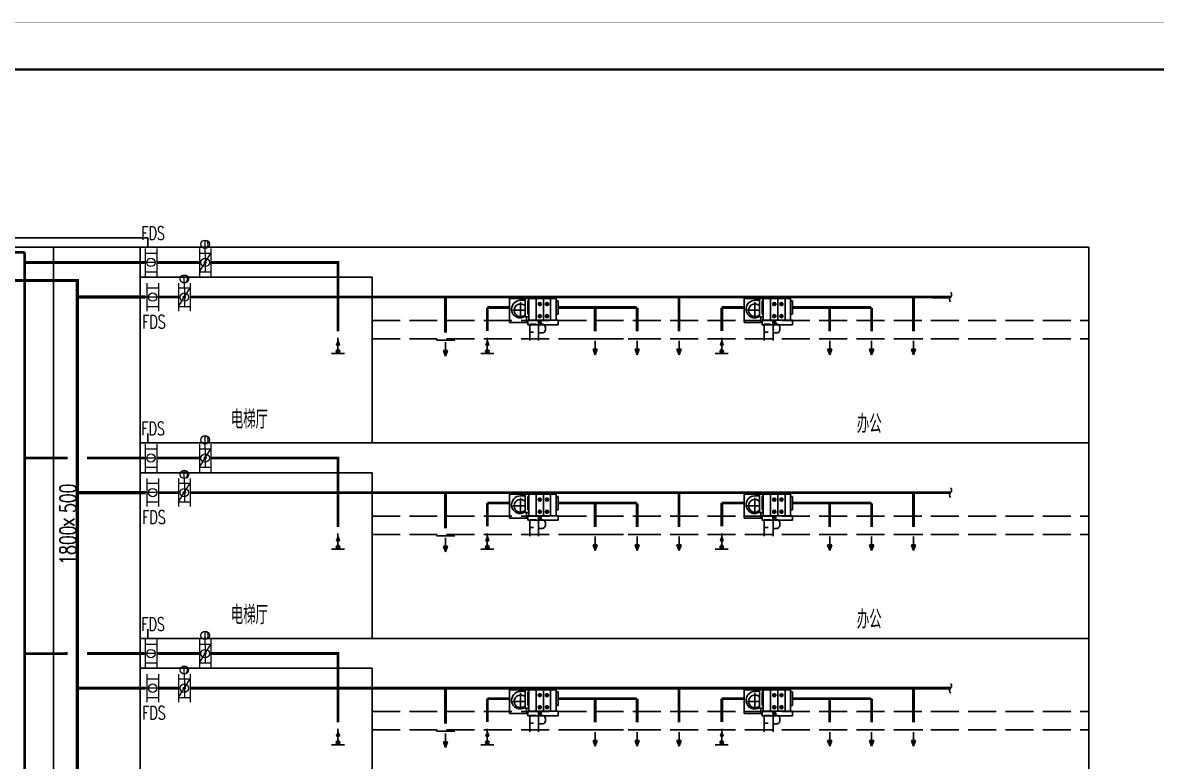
# Model space of a CAD drawing. Extents: x -778003 to -147913, y -2164908 to -814216.
# Drawn here: x -468111 to -443770, y -1126117 to -1110252 of the extents above; entities that cross this region are included whole.
import ezdxf

# ---------------------------------------------------------------- set-up
doc = ezdxf.new("R2010")
doc.units = 0
doc.header["$LTSCALE"] = 1000
doc.header["$MEASUREMENT"] = 0
doc.linetypes.add('虚线B', pattern=[0.8, 0.6, -0.2])
doc.layers.get('0').update_dxf_attribs({"linetype": 'CONTINUOUS'})
for name, color, linetype in [('AC-DIM', 3, 'CONTINUOUS'), ('ACS_COM', 7, 'CONTINUOUS'), ('ACS_风机标注', 2, 'CONTINUOUS'), ('DUCT-排风标注', 3, 'CONTINUOUS'), ('EQUIP', 2, 'CONTINUOUS')]:
    doc.layers.add(name, color=color, linetype=linetype)
doc.layers.add('ACS_FG_FL', color=7, linetype='CONTINUOUS', lineweight=15)
doc.layers.add('ACS_FG_FM', color=7, linetype='CONTINUOUS', lineweight=15)
doc.styles.add('JD', font='ROMANS2.shx', dxfattribs={"width": 0.7, "bigfont": 'HZDF2.shx'})

# ---------------------------------------------------------------- blocks, each defined once
blk = doc.blocks.new('A1')
for points, const_width in [([(-584266, -1025182), (-500166, -1025182), (-500166, -965782), (-584266, -965782)], 5), ([(-507666, -966782), (-581766, -966782), (-581766, -1024182), (-507666, -1024182)], 50)]:
    blk.add_lwpolyline(points, close=True, dxfattribs=dict(const_width=const_width))

msp = doc.modelspace()

# ---------------------------------------------------------------- linework, layer by layer
for p, q in [((-467448.6, -1157376.2), (-467448.6, -1115075.7)), ((-465590.9, -1157376.2), (-465590.9, -1115075.7))]:
    msp.add_line(p, q)
at = {"linetype": 'Continuous'}
for p, q in [((-458831.1, -1117070.1), (-459223.9, -1117070.1)), ((-459031.9, -1117116), (-459031.9, -1117416.1)), ((-455617.1, -1117041.8), (-456009.8, -1117041.8)), ((-455772.9, -1117267.6), (-455863, -1117267.6)), ((-455817.9, -1117387.7), (-455863, -1117267.6)), ((-455817.9, -1117087.6), (-455817.9, -1117387.7)), ((-455817.9, -1117387.7), (-455772.9, -1117267.6)), ((-455817.9, -1117387.7), (-455772.9, -1117267.6)), ((-454717.1, -1117041.8), (-455109.8, -1117041.8)), ((-454917.9, -1117387.7), (-454963, -1117267.6)), ((-454872.9, -1117267.6), (-454963, -1117267.6)), ((-454917.9, -1117087.6), (-454917.9, -1117387.7)), ((-454917.9, -1117387.7), (-454872.9, -1117267.6)), ((-454917.9, -1117387.7), (-454872.9, -1117267.6)), ((-453817.1, -1117041.8), (-454209.8, -1117041.8)), ((-454017.9, -1117387.7), (-454063, -1117267.6)), ((-453972.9, -1117267.6), (-454063, -1117267.6)), ((-454017.9, -1117087.6), (-454017.9, -1117387.7)), ((-454017.9, -1117387.7), (-453972.9, -1117267.6)), ((-454017.9, -1117387.7), (-453972.9, -1117267.6)), ((-450582.6, -1117041.8), (-450975.3, -1117041.8)), ((-450738.4, -1117267.6), (-450828.5, -1117267.6)), ((-450783.4, -1117387.7), (-450828.5, -1117267.6)), ((-450783.4, -1117087.6), (-450783.4, -1117387.7)), ((-450783.4, -1117387.7), (-450738.4, -1117267.6)), ((-450783.4, -1117387.7), (-450738.4, -1117267.6)), ((-449682.6, -1117041.8), (-450075.3, -1117041.8)), ((-449883.4, -1117387.7), (-449928.5, -1117267.6)), ((-449838.4, -1117267.6), (-449928.5, -1117267.6)), ((-449883.4, -1117087.6), (-449883.4, -1117387.7)), ((-449883.4, -1117387.7), (-449838.4, -1117267.6)), ((-449883.4, -1117387.7), (-449838.4, -1117267.6)), ((-448782.6, -1117041.8), (-449175.3, -1117041.8)), ((-448983.4, -1117387.7), (-449028.5, -1117267.6)), ((-448938.4, -1117267.6), (-449028.5, -1117267.6)), ((-448983.4, -1117087.6), (-448983.4, -1117387.7)), ((-448983.4, -1117387.7), (-448938.4, -1117267.6)), ((-448983.4, -1117387.7), (-448938.4, -1117267.6)), ((-458986.9, -1117296), (-459077, -1117296)), ((-459031.9, -1117416.1), (-459077, -1117296)), ((-459031.9, -1117416.1), (-458986.9, -1117296)), ((-459031.9, -1117416.1), (-458986.9, -1117296)), ((-458831.1, -1121270.1), (-459223.9, -1121270.1)), ((-459031.9, -1121316), (-459031.9, -1121616.1)), ((-455617.1, -1121241.8), (-456009.8, -1121241.8)), ((-455817.9, -1121287.6), (-455817.9, -1121587.7)), ((-454717.1, -1121241.8), (-455109.8, -1121241.8)), ((-454917.9, -1121287.6), (-454917.9, -1121587.7)), ((-453817.1, -1121241.8), (-454209.8, -1121241.8)), ((-454017.9, -1121287.6), (-454017.9, -1121587.7)), ((-450582.6, -1121241.8), (-450975.3, -1121241.8)), ((-450783.4, -1121287.6), (-450783.4, -1121587.7)), ((-449682.6, -1121241.8), (-450075.3, -1121241.8)), ((-449883.4, -1121287.6), (-449883.4, -1121587.7)), ((-448782.6, -1121241.8), (-449175.3, -1121241.8)), ((-448983.4, -1121287.6), (-448983.4, -1121587.7)), ((-458986.9, -1121496), (-459077, -1121496)), ((-459031.9, -1121616.1), (-459077, -1121496)), ((-459031.9, -1121616.1), (-458986.9, -1121496)), ((-459031.9, -1121616.1), (-458986.9, -1121496)), ((-455772.9, -1121467.6), (-455863, -1121467.6)), ((-455817.9, -1121587.7), (-455863, -1121467.6)), ((-455817.9, -1121587.7), (-455772.9, -1121467.6)), ((-455817.9, -1121587.7), (-455772.9, -1121467.6)), ((-454917.9, -1121587.7), (-454963, -1121467.6)), ((-454872.9, -1121467.6), (-454963, -1121467.6)), ((-454917.9, -1121587.7), (-454872.9, -1121467.6)), ((-454917.9, -1121587.7), (-454872.9, -1121467.6)), ((-454017.9, -1121587.7), (-454063, -1121467.6)), ((-453972.9, -1121467.6), (-454063, -1121467.6)), ((-454017.9, -1121587.7), (-453972.9, -1121467.6)), ((-454017.9, -1121587.7), (-453972.9, -1121467.6)), ((-450738.4, -1121467.6), (-450828.5, -1121467.6)), ((-450783.4, -1121587.7), (-450828.5, -1121467.6)), ((-450783.4, -1121587.7), (-450738.4, -1121467.6)), ((-450783.4, -1121587.7), (-450738.4, -1121467.6)), ((-449883.4, -1121587.7), (-449928.5, -1121467.6)), ((-449838.4, -1121467.6), (-449928.5, -1121467.6)), ((-449883.4, -1121587.7), (-449838.4, -1121467.6)), ((-449883.4, -1121587.7), (-449838.4, -1121467.6)), ((-448983.4, -1121587.7), (-449028.5, -1121467.6)), ((-448938.4, -1121467.6), (-449028.5, -1121467.6)), ((-448983.4, -1121587.7), (-448938.4, -1121467.6)), ((-448983.4, -1121587.7), (-448938.4, -1121467.6)), ((-458831.1, -1125470.2), (-459223.9, -1125470.2)), ((-459031.9, -1125516), (-459031.9, -1125816.1)), ((-455617.1, -1125441.8), (-456009.8, -1125441.8)), ((-455817.9, -1125487.6), (-455817.9, -1125787.7)), ((-454717.1, -1125441.8), (-455109.8, -1125441.8)), ((-454917.9, -1125487.6), (-454917.9, -1125787.7)), ((-453817.1, -1125441.8), (-454209.8, -1125441.8)), ((-454017.9, -1125487.6), (-454017.9, -1125787.7)), ((-450582.6, -1125441.8), (-450975.3, -1125441.8)), ((-450783.4, -1125487.6), (-450783.4, -1125787.7)), ((-449682.6, -1125441.8), (-450075.3, -1125441.8)), ((-449883.4, -1125487.6), (-449883.4, -1125787.7)), ((-448782.6, -1125441.8), (-449175.3, -1125441.8)), ((-448983.4, -1125487.6), (-448983.4, -1125787.7)), ((-458986.9, -1125696.1), (-459077, -1125696.1)), ((-459031.9, -1125816.1), (-459077, -1125696.1)), ((-459031.9, -1125816.1), (-458986.9, -1125696.1)), ((-459031.9, -1125816.1), (-458986.9, -1125696.1)), ((-455772.9, -1125667.7), (-455863, -1125667.7)), ((-455817.9, -1125787.7), (-455863, -1125667.7)), ((-455817.9, -1125787.7), (-455772.9, -1125667.7)), ((-455817.9, -1125787.7), (-455772.9, -1125667.7)), ((-454917.9, -1125787.7), (-454963, -1125667.7)), ((-454872.9, -1125667.7), (-454963, -1125667.7)), ((-454917.9, -1125787.7), (-454872.9, -1125667.7)), ((-454917.9, -1125787.7), (-454872.9, -1125667.7)), ((-454017.9, -1125787.7), (-454063, -1125667.7)), ((-453972.9, -1125667.7), (-454063, -1125667.7)), ((-454017.9, -1125787.7), (-453972.9, -1125667.7)), ((-454017.9, -1125787.7), (-453972.9, -1125667.7)), ((-450738.4, -1125667.7), (-450828.5, -1125667.7)), ((-450783.4, -1125787.7), (-450828.5, -1125667.7)), ((-450783.4, -1125787.7), (-450738.4, -1125667.7)), ((-450783.4, -1125787.7), (-450738.4, -1125667.7)), ((-449883.4, -1125787.7), (-449928.5, -1125667.7)), ((-449838.4, -1125667.7), (-449928.5, -1125667.7)), ((-449883.4, -1125787.7), (-449838.4, -1125667.7)), ((-449883.4, -1125787.7), (-449838.4, -1125667.7)), ((-448983.4, -1125787.7), (-449028.5, -1125667.7)), ((-448938.4, -1125667.7), (-449028.5, -1125667.7)), ((-448983.4, -1125787.7), (-448938.4, -1125667.7)), ((-448983.4, -1125787.7), (-448938.4, -1125667.7))]:
    msp.add_line(p, q, dxfattribs=at)
msp.add_lwpolyline([(-481625.2, -1111254.7), (-401025.2, -1111254.7), (-401025.2, -1168654.7), (-481625.2, -1168654.7)], close=True)
for points in [[(-455772.9, -1117267.6), (-455817.9, -1117387.7), (-455863, -1117267.6)], [(-454872.9, -1117267.6), (-454917.9, -1117387.7), (-454963, -1117267.6)], [(-453972.9, -1117267.6), (-454017.9, -1117387.7), (-454063, -1117267.6)], [(-450738.4, -1117267.6), (-450783.4, -1117387.7), (-450828.5, -1117267.6)], [(-449838.4, -1117267.6), (-449883.4, -1117387.7), (-449928.5, -1117267.6)], [(-448938.4, -1117267.6), (-448983.4, -1117387.7), (-449028.5, -1117267.6)], [(-458986.9, -1117296), (-459031.9, -1117416.1), (-459077, -1117296)], [(-458986.9, -1121496), (-459031.9, -1121616.1), (-459077, -1121496)], [(-455772.9, -1121467.6), (-455817.9, -1121587.7), (-455863, -1121467.6)], [(-454872.9, -1121467.6), (-454917.9, -1121587.7), (-454963, -1121467.6)], [(-453972.9, -1121467.6), (-454017.9, -1121587.7), (-454063, -1121467.6)], [(-450738.4, -1121467.6), (-450783.4, -1121587.7), (-450828.5, -1121467.6)], [(-449838.4, -1121467.6), (-449883.4, -1121587.7), (-449928.5, -1121467.6)], [(-448938.4, -1121467.6), (-448983.4, -1121587.7), (-449028.5, -1121467.6)], [(-458986.9, -1125696.1), (-459031.9, -1125816.1), (-459077, -1125696.1)], [(-455772.9, -1125667.7), (-455817.9, -1125787.7), (-455863, -1125667.7)], [(-454872.9, -1125667.7), (-454917.9, -1125787.7), (-454963, -1125667.7)], [(-453972.9, -1125667.7), (-454017.9, -1125787.7), (-454063, -1125667.7)], [(-450738.4, -1125667.7), (-450783.4, -1125787.7), (-450828.5, -1125667.7)], [(-449838.4, -1125667.7), (-449883.4, -1125787.7), (-449928.5, -1125667.7)], [(-448938.4, -1125667.7), (-448983.4, -1125787.7), (-449028.5, -1125667.7)]]:
    msp.add_solid(points, dxfattribs=at)
at = {"layer": 'AC-DIM'}
for p, q in [((-461341.2, -1117348.6), (-461341.2, -1117021.1)), ((-458134.7, -1117348.6), (-458134.7, -1117021.1)), ((-453101.5, -1117348.6), (-453101.5, -1117021)), ((-461339.9, -1117095.2), (-461371.5, -1117179.3)), ((-461339.9, -1117095.2), (-461371.5, -1117179.3)), ((-461371.5, -1117179.3), (-461308.4, -1117179.3)), ((-461339.9, -1117095.2), (-461308.4, -1117179.3)), ((-458133.5, -1117095.2), (-458165, -1117179.3)), ((-458133.5, -1117095.2), (-458165, -1117179.3)), ((-458165, -1117179.3), (-458102, -1117179.3)), ((-458133.5, -1117095.2), (-458102, -1117179.3)), ((-453099, -1117095.2), (-453130.5, -1117179.3)), ((-453099, -1117095.2), (-453130.5, -1117179.3)), ((-453130.5, -1117179.3), (-453067.5, -1117179.3)), ((-453099, -1117095.2), (-453067.5, -1117179.3)), ((-461478.7, -1117360), (-461203.7, -1117360)), ((-458272.2, -1117360), (-457997.3, -1117360)), ((-453238.9, -1117359.9), (-452964, -1117359.9)), ((-461339.9, -1121295.2), (-461371.5, -1121379.3)), ((-461339.9, -1121295.2), (-461371.5, -1121379.3)), ((-461371.5, -1121379.3), (-461308.4, -1121379.3)), ((-461341.2, -1121548.6), (-461341.2, -1121221.1)), ((-461339.9, -1121295.2), (-461308.4, -1121379.3)), ((-458133.5, -1121295.2), (-458165, -1121379.3)), ((-458133.5, -1121295.2), (-458165, -1121379.3)), ((-458165, -1121379.3), (-458102, -1121379.3)), ((-458134.7, -1121548.6), (-458134.7, -1121221.1)), ((-458133.5, -1121295.2), (-458102, -1121379.3)), ((-453099, -1121295.2), (-453130.5, -1121379.3)), ((-453099, -1121295.2), (-453130.5, -1121379.3)), ((-453130.5, -1121379.3), (-453067.5, -1121379.3)), ((-453101.5, -1121548.6), (-453101.5, -1121221)), ((-453099, -1121295.2), (-453067.5, -1121379.3)), ((-461478.7, -1121560), (-461203.7, -1121560)), ((-458272.2, -1121560), (-457997.3, -1121560)), ((-453238.9, -1121559.9), (-452964, -1121559.9)), ((-461339.9, -1125495.3), (-461371.5, -1125579.3)), ((-461339.9, -1125495.3), (-461371.5, -1125579.3)), ((-461341.2, -1125748.7), (-461341.2, -1125421.1)), ((-461339.9, -1125495.3), (-461308.4, -1125579.3)), ((-458133.5, -1125495.3), (-458165, -1125579.3)), ((-458133.5, -1125495.3), (-458165, -1125579.3)), ((-458134.7, -1125748.7), (-458134.7, -1125421.1)), ((-458133.5, -1125495.3), (-458102, -1125579.3)), ((-453099, -1125495.3), (-453130.5, -1125579.3)), ((-453099, -1125495.3), (-453130.5, -1125579.3)), ((-453101.5, -1125748.6), (-453101.5, -1125421.1)), ((-453099, -1125495.3), (-453067.5, -1125579.3)), ((-461478.7, -1125760), (-461203.7, -1125760)), ((-461371.5, -1125579.3), (-461308.4, -1125579.3)), ((-458272.2, -1125760), (-457997.3, -1125760)), ((-458165, -1125579.3), (-458102, -1125579.3)), ((-453238.9, -1125760), (-452964, -1125760)), ((-453130.5, -1125579.3), (-453067.5, -1125579.3))]:
    msp.add_line(p, q, dxfattribs=at)
for centre, start, end in [((-461340.9, -1117311.5), 88.0773, 271.9227), ((-461339.6, -1117311.5), 268.0773, 91.9227), ((-458134.4, -1117311.5), 88.0773, 271.9227), ((-458133.2, -1117311.5), 268.0773, 91.9227), ((-453099.9, -1117311.5), 88.0773, 271.9227), ((-453099.9, -1117311.5), 268.0773, 91.9227), ((-461340.9, -1121511.5), 88.0773, 271.9227), ((-461339.6, -1121511.5), 268.0773, 91.9227), ((-458134.4, -1121511.5), 88.0773, 271.9227), ((-458133.2, -1121511.5), 268.0773, 91.9227), ((-453099.9, -1121511.5), 88.0773, 271.9227), ((-453099.9, -1121511.5), 268.0773, 91.9227), ((-461340.9, -1125711.5), 88.0773, 271.9227), ((-461339.6, -1125711.6), 268.0773, 91.9227), ((-458134.4, -1125711.5), 88.0773, 271.9227), ((-458133.2, -1125711.6), 268.0773, 91.9227), ((-453099.9, -1125711.5), 88.0773, 271.9227), ((-453099.9, -1125711.5), 268.0773, 91.9227)]:
    msp.add_arc(centre, 37.1, start, end, dxfattribs=at)
for points in [[(-461371.5, -1117179.3), (-461339.9, -1117095.2), (-461308.4, -1117179.3)], [(-458165, -1117179.3), (-458133.5, -1117095.2), (-458102, -1117179.3)], [(-453130.5, -1117179.3), (-453099, -1117095.2), (-453067.5, -1117179.3)], [(-461371.5, -1121379.3), (-461339.9, -1121295.2), (-461308.4, -1121379.3)], [(-458165, -1121379.3), (-458133.5, -1121295.2), (-458102, -1121379.3)], [(-453130.5, -1121379.3), (-453099, -1121295.2), (-453067.5, -1121379.3)], [(-461371.5, -1125579.3), (-461339.9, -1125495.3), (-461308.4, -1125579.3)], [(-458165, -1125579.3), (-458133.5, -1125495.3), (-458102, -1125579.3)], [(-453130.5, -1125579.3), (-453099, -1125495.3), (-453067.5, -1125579.3)]]:
    msp.add_solid(points, dxfattribs=at)
at = {"layer": 'ACS_COM'}
for p, q in [((-468854.4, -1114875.7), (-465423.6, -1114875.7)), ((-468854.4, -1115075.7), (-465423.6, -1115075.7)), ((-465590.9, -1115075.7), (-445218.5, -1115075.7)), ((-465590.9, -1115075.7), (-445218.5, -1115075.7)), ((-465590.9, -1115075.8), (-445218.5, -1115075.8)), ((-465590.9, -1115075.8), (-445218.5, -1115075.8)), ((-465423.6, -1114875.7), (-465423.6, -1115075.7)), ((-445218.5, -1115075.7), (-445218.5, -1157376.2)), ((-460608.1, -1115717.3), (-465590.9, -1115717.3)), ((-460608.1, -1115717.3), (-460608.1, -1119275.8)), ((-457655.4, -1116691.8), (-457655.4, -1116179.3)), ((-457321.3, -1116179.3), (-457655.4, -1116179.3)), ((-457422.3, -1116254.1), (-457422.3, -1116592.3)), ((-457321.3, -1116179.3), (-456658.4, -1116179.3)), ((-457321.3, -1116179.3), (-457321.3, -1116572.8)), ((-457265, -1116226.3), (-457265, -1116514.3)), ((-457265, -1116226.3), (-457245.6, -1116226.3)), ((-457245.6, -1116179.3), (-457245.6, -1116641.1)), ((-457085.9, -1116641.1), (-457085.9, -1116179.3)), ((-456930.7, -1116641.1), (-456930.7, -1116179.3)), ((-456775.6, -1116641.1), (-456775.6, -1116179.3)), ((-456658.4, -1116179.3), (-456658.4, -1116641.1)), ((-456614.5, -1116226.3), (-456658.4, -1116226.3)), ((-456614.5, -1116226.3), (-456614.5, -1116514.3)), ((-452620.9, -1116691.8), (-452620.9, -1116179.3)), ((-452286.8, -1116179.3), (-452620.9, -1116179.3)), ((-452387.8, -1116254.1), (-452387.8, -1116592.3)), ((-452286.8, -1116179.3), (-451623.9, -1116179.3)), ((-452286.8, -1116179.3), (-452286.8, -1116572.8)), ((-452230.5, -1116226.3), (-452230.5, -1116514.3)), ((-452230.5, -1116226.3), (-452211, -1116226.3)), ((-452211, -1116179.3), (-452211, -1116641.1)), ((-452051.4, -1116641.1), (-452051.4, -1116179.3)), ((-451896.2, -1116641.1), (-451896.2, -1116179.3)), ((-451741.1, -1116641.1), (-451741.1, -1116179.3)), ((-451623.9, -1116179.3), (-451623.9, -1116641.1)), ((-451580, -1116226.3), (-451623.9, -1116226.3)), ((-451580, -1116226.3), (-451580, -1116514.3)), ((-457586.8, -1116429.4), (-457321.3, -1116429.4)), ((-457265, -1116514.3), (-457245.6, -1116514.3)), ((-456614.5, -1116514.3), (-456658.4, -1116514.3)), ((-452552.3, -1116429.4), (-452286.8, -1116429.4)), ((-452230.5, -1116514.3), (-452211, -1116514.3)), ((-451580, -1116514.3), (-451623.9, -1116514.3)), ((-457293, -1116691.8), (-457655.4, -1116691.8)), ((-457321.3, -1116572.8), (-457245.6, -1116572.8)), ((-457293, -1116572.8), (-457293, -1116691.8)), ((-457293, -1116691.8), (-457265, -1116691.8)), ((-456614.5, -1116641.1), (-457265, -1116641.1)), ((-457265, -1116641.1), (-457265, -1116738.5)), ((-457265, -1116738.5), (-456614.5, -1116738.5)), ((-456614.5, -1116641.1), (-456614.5, -1116738.5)), ((-452258.5, -1116691.8), (-452620.9, -1116691.8)), ((-452286.8, -1116572.8), (-452211, -1116572.8)), ((-452258.5, -1116572.8), (-452258.5, -1116691.8)), ((-452258.5, -1116691.8), (-452230.5, -1116691.8)), ((-451580, -1116641.1), (-452230.5, -1116641.1)), ((-452230.5, -1116641.1), (-452230.5, -1116738.5)), ((-452230.5, -1116738.5), (-451580, -1116738.5)), ((-451580, -1116641.1), (-451580, -1116738.5)), ((-465423.6, -1119075.7), (-465423.6, -1119275.7)), ((-465590.9, -1119275.8), (-445218.5, -1119275.8)), ((-460608.1, -1119917.3), (-465590.9, -1119917.3)), ((-460608.1, -1119917.3), (-460608.1, -1123475.8)), ((-457655.4, -1120891.8), (-457655.4, -1120379.3)), ((-457321.3, -1120379.3), (-457655.4, -1120379.3)), ((-457321.3, -1120379.3), (-456658.4, -1120379.3)), ((-457321.3, -1120379.3), (-457321.3, -1120772.8)), ((-457265, -1120426.3), (-457265, -1120714.3)), ((-457265, -1120426.3), (-457245.6, -1120426.3)), ((-457245.6, -1120379.3), (-457245.6, -1120841.1)), ((-457085.9, -1120841.1), (-457085.9, -1120379.3)), ((-456930.7, -1120841.1), (-456930.7, -1120379.3)), ((-456775.6, -1120841.1), (-456775.6, -1120379.3)), ((-456658.4, -1120379.3), (-456658.4, -1120841.1)), ((-456614.5, -1120426.3), (-456658.4, -1120426.3)), ((-456614.5, -1120426.3), (-456614.5, -1120714.3)), ((-452620.9, -1120891.8), (-452620.9, -1120379.3)), ((-452286.8, -1120379.3), (-452620.9, -1120379.3)), ((-452286.8, -1120379.3), (-451623.9, -1120379.3)), ((-452286.8, -1120379.3), (-452286.8, -1120772.8)), ((-452230.5, -1120426.3), (-452230.5, -1120714.3)), ((-452230.5, -1120426.3), (-452211, -1120426.3)), ((-452211, -1120379.3), (-452211, -1120841.1)), ((-452051.4, -1120841.1), (-452051.4, -1120379.3)), ((-451896.2, -1120841.1), (-451896.2, -1120379.3)), ((-451741.1, -1120841.1), (-451741.1, -1120379.3)), ((-451623.9, -1120379.3), (-451623.9, -1120841.1)), ((-451580, -1120426.3), (-451623.9, -1120426.3)), ((-451580, -1120426.3), (-451580, -1120714.3)), ((-457586.8, -1120629.4), (-457321.3, -1120629.4)), ((-457422.3, -1120454.1), (-457422.3, -1120792.3)), ((-452552.3, -1120629.4), (-452286.8, -1120629.4)), ((-452387.8, -1120454.1), (-452387.8, -1120792.3)), ((-457293, -1120891.8), (-457655.4, -1120891.8)), ((-457321.3, -1120772.8), (-457245.6, -1120772.8)), ((-457293, -1120772.8), (-457293, -1120891.8)), ((-457293, -1120891.8), (-457265, -1120891.8)), ((-457265, -1120714.3), (-457245.6, -1120714.3)), ((-456614.5, -1120841.1), (-457265, -1120841.1)), ((-457265, -1120841.1), (-457265, -1120938.5)), ((-456614.5, -1120714.3), (-456658.4, -1120714.3)), ((-456614.5, -1120841.1), (-456614.5, -1120938.5)), ((-452258.5, -1120891.8), (-452620.9, -1120891.8)), ((-452286.8, -1120772.8), (-452211, -1120772.8)), ((-452258.5, -1120772.8), (-452258.5, -1120891.8)), ((-452258.5, -1120891.8), (-452230.5, -1120891.8)), ((-452230.5, -1120714.3), (-452211, -1120714.3)), ((-451580, -1120841.1), (-452230.5, -1120841.1)), ((-452230.5, -1120841.1), (-452230.5, -1120938.5)), ((-451580, -1120714.3), (-451623.9, -1120714.3)), ((-451580, -1120841.1), (-451580, -1120938.5)), ((-457265, -1120938.5), (-456614.5, -1120938.5)), ((-452230.5, -1120938.5), (-451580, -1120938.5)), ((-465423.6, -1123275.8), (-465423.6, -1123475.8)), ((-465590.9, -1123475.8), (-445218.5, -1123475.8)), ((-460608.1, -1124117.3), (-465590.9, -1124117.3)), ((-460608.1, -1124117.3), (-460608.1, -1127675.8)), ((-457655.4, -1125091.8), (-457655.4, -1124579.3)), ((-457321.3, -1124579.3), (-457655.4, -1124579.3)), ((-457321.3, -1124579.3), (-456658.4, -1124579.3)), ((-457321.3, -1124579.3), (-457321.3, -1124972.9)), ((-457245.6, -1124579.3), (-457245.6, -1125041.1)), ((-457085.9, -1125041.1), (-457085.9, -1124579.3)), ((-456930.7, -1125041.1), (-456930.7, -1124579.3)), ((-456775.6, -1125041.1), (-456775.6, -1124579.3)), ((-456658.4, -1124579.3), (-456658.4, -1125041.1)), ((-452620.9, -1125091.8), (-452620.9, -1124579.3)), ((-452286.8, -1124579.3), (-452620.9, -1124579.3)), ((-452286.8, -1124579.3), (-451623.9, -1124579.3)), ((-452286.8, -1124579.3), (-452286.8, -1124972.9)), ((-452211, -1124579.3), (-452211, -1125041.1)), ((-452051.4, -1125041.1), (-452051.4, -1124579.3)), ((-451896.2, -1125041.1), (-451896.2, -1124579.3)), ((-451741.1, -1125041.1), (-451741.1, -1124579.3)), ((-451623.9, -1124579.3), (-451623.9, -1125041.1)), ((-457422.3, -1124654.2), (-457422.3, -1124992.4)), ((-457265, -1124626.3), (-457265, -1124914.3)), ((-457265, -1124626.3), (-457245.6, -1124626.3)), ((-456614.5, -1124626.3), (-456658.4, -1124626.3)), ((-456614.5, -1124626.3), (-456614.5, -1124914.3)), ((-452387.8, -1124654.2), (-452387.8, -1124992.4)), ((-452230.5, -1124626.3), (-452230.5, -1124914.3)), ((-452230.5, -1124626.3), (-452211, -1124626.3)), ((-451580, -1124626.3), (-451623.9, -1124626.3)), ((-451580, -1124626.3), (-451580, -1124914.3)), ((-457586.8, -1124829.4), (-457321.3, -1124829.4)), ((-457321.3, -1124972.9), (-457245.6, -1124972.9)), ((-457293, -1124972.9), (-457293, -1125091.8)), ((-457265, -1124914.3), (-457245.6, -1124914.3)), ((-456614.5, -1125041.1), (-457265, -1125041.1)), ((-457265, -1125041.1), (-457265, -1125138.5)), ((-456614.5, -1124914.3), (-456658.4, -1124914.3)), ((-456614.5, -1125041.1), (-456614.5, -1125138.5)), ((-452552.3, -1124829.4), (-452286.8, -1124829.4)), ((-452286.8, -1124972.9), (-452211, -1124972.9)), ((-452258.5, -1124972.9), (-452258.5, -1125091.8)), ((-452230.5, -1124914.3), (-452211, -1124914.3)), ((-451580, -1125041.1), (-452230.5, -1125041.1)), ((-452230.5, -1125041.1), (-452230.5, -1125138.5)), ((-451580, -1124914.3), (-451623.9, -1124914.3)), ((-451580, -1125041.1), (-451580, -1125138.5)), ((-457293, -1125091.8), (-457655.4, -1125091.8)), ((-457293, -1125091.8), (-457265, -1125091.8)), ((-457265, -1125138.5), (-456614.5, -1125138.5)), ((-452258.5, -1125091.8), (-452620.9, -1125091.8)), ((-452258.5, -1125091.8), (-452230.5, -1125091.8)), ((-452230.5, -1125138.5), (-451580, -1125138.5))]:
    msp.add_line(p, q, dxfattribs=at)
at = {"layer": 'ACS_COM', "color": 1}
for p, q in [((-457052.4, -1116295.8), (-456962.1, -1116295.8)), ((-457008.3, -1116337.7), (-457008.3, -1116253)), ((-456897.3, -1116295.8), (-456807, -1116295.8)), ((-456853.2, -1116337.7), (-456853.2, -1116253)), ((-452017.9, -1116295.8), (-451927.6, -1116295.8)), ((-451973.8, -1116337.7), (-451973.8, -1116253)), ((-451862.7, -1116295.8), (-451772.5, -1116295.8)), ((-451818.7, -1116337.7), (-451818.7, -1116253)), ((-457008.3, -1116597.5), (-457008.3, -1116512.8)), ((-456853.2, -1116597.5), (-456853.2, -1116512.8)), ((-451973.8, -1116597.5), (-451973.8, -1116512.8)), ((-451818.7, -1116597.5), (-451818.7, -1116512.8)), ((-457052.4, -1116555.6), (-456962.1, -1116555.6)), ((-457052.4, -1116689.9), (-456962.1, -1116689.9)), ((-457008.3, -1116731.7), (-457008.3, -1116647)), ((-456897.3, -1116555.6), (-456807, -1116555.6)), ((-452017.9, -1116555.6), (-451927.6, -1116555.6)), ((-452017.9, -1116689.9), (-451927.6, -1116689.9)), ((-451973.8, -1116731.7), (-451973.8, -1116647)), ((-451862.7, -1116555.6), (-451772.5, -1116555.6)), ((-457052.4, -1120495.8), (-456962.1, -1120495.8)), ((-457008.3, -1120537.7), (-457008.3, -1120453)), ((-456897.3, -1120495.8), (-456807, -1120495.8)), ((-456853.2, -1120537.7), (-456853.2, -1120453)), ((-452017.9, -1120495.8), (-451927.6, -1120495.8)), ((-451973.8, -1120537.7), (-451973.8, -1120453)), ((-451862.7, -1120495.8), (-451772.5, -1120495.8)), ((-451818.7, -1120537.7), (-451818.7, -1120453)), ((-457052.4, -1120755.6), (-456962.1, -1120755.6)), ((-457052.4, -1120889.9), (-456962.1, -1120889.9)), ((-457008.3, -1120797.5), (-457008.3, -1120712.8)), ((-457008.3, -1120931.7), (-457008.3, -1120847)), ((-456897.3, -1120755.6), (-456807, -1120755.6)), ((-456853.2, -1120797.5), (-456853.2, -1120712.8)), ((-452017.9, -1120755.6), (-451927.6, -1120755.6)), ((-452017.9, -1120889.9), (-451927.6, -1120889.9)), ((-451973.8, -1120797.5), (-451973.8, -1120712.8)), ((-451973.8, -1120931.7), (-451973.8, -1120847)), ((-451862.7, -1120755.6), (-451772.5, -1120755.6)), ((-451818.7, -1120797.5), (-451818.7, -1120712.8)), ((-457052.4, -1124695.9), (-456962.1, -1124695.9)), ((-457008.3, -1124737.7), (-457008.3, -1124653.1)), ((-456897.3, -1124695.9), (-456807, -1124695.9)), ((-456853.2, -1124737.7), (-456853.2, -1124653.1)), ((-452017.9, -1124695.9), (-451927.6, -1124695.9)), ((-451973.8, -1124737.7), (-451973.8, -1124653.1)), ((-451862.7, -1124695.9), (-451772.5, -1124695.9)), ((-451818.7, -1124737.7), (-451818.7, -1124653.1)), ((-457052.4, -1124955.7), (-456962.1, -1124955.7)), ((-457008.3, -1124997.5), (-457008.3, -1124912.9)), ((-457008.3, -1125131.8), (-457008.3, -1125047.1)), ((-456897.3, -1124955.7), (-456807, -1124955.7)), ((-456853.2, -1124997.5), (-456853.2, -1124912.9)), ((-452017.9, -1124955.7), (-451927.6, -1124955.7)), ((-451973.8, -1124997.5), (-451973.8, -1124912.9)), ((-451973.8, -1125131.8), (-451973.8, -1125047.1)), ((-451862.7, -1124955.7), (-451772.5, -1124955.7)), ((-451818.7, -1124997.5), (-451818.7, -1124912.9)), ((-457052.4, -1125089.9), (-456962.1, -1125089.9)), ((-452017.9, -1125089.9), (-451927.6, -1125089.9))]:
    msp.add_line(p, q, dxfattribs=at)
at = {"layer": 'ACS_COM', "linetype": '虚线B'}
for p, q in [((-460608.1, -1116649.3), (-445218.5, -1116649.3)), ((-460608.1, -1117043.4), (-445218.5, -1117043.4)), ((-460608.1, -1120849.4), (-445218.5, -1120849.4)), ((-460608.1, -1121243.5), (-445218.5, -1121243.5)), ((-460608.1, -1125049.5), (-445218.5, -1125049.5)), ((-460608.1, -1125443.5), (-445218.5, -1125443.5))]:
    msp.add_line(p, q, dxfattribs=at)
at = {"layer": 'ACS_COM', "color": 5, "const_width": 60}
for points in [[(-468067.8, -1115186.7), (-469048.1, -1115186.7)], [(-468067.8, -1115186.7), (-468067.8, -1115401.9)], [(-465483.3, -1115402), (-468067.8, -1115401.9), (-468067.8, -1153202.4), (-467144.3, -1153202.4)], [(-465233.3, -1115402), (-464317.7, -1115402)], [(-464067.7, -1115402), (-461339.9, -1115402), (-461339.9, -1116881.4)], [(-468067.8, -1119602), (-467144.3, -1119602)], [(-466732.3, -1119602), (-465483.3, -1119602)], [(-465233.3, -1119602), (-464317.7, -1119602)], [(-464067.7, -1119602), (-461339.9, -1119602), (-461339.9, -1121081.4)], [(-468067.8, -1123802.1), (-467144.3, -1123802)], [(-466732.3, -1123802), (-465483.3, -1123802)], [(-465233.3, -1123802), (-464317.7, -1123802)], [(-464067.7, -1123802), (-461339.9, -1123802), (-461339.9, -1125281.5)]]:
    msp.add_lwpolyline(points, dxfattribs=at)
at = {"layer": 'ACS_COM', "color": 2}
msp.add_lwpolyline([(-469048.1, -1115790.7, 69, 69, 0), (-466938.9, -1115790.7, 68.6, 68.6, 0), (-466938.8, -1153945.3, 68.6, 68.6, 0), (-465470.1, -1153945.3, 68.6, 68.6, 0)], format="xyseb", dxfattribs=at)
for points, const_width in [([(-466938.9, -1116144.9), (-465470.2, -1116144.9)], 68.6), ([(-465195.2, -1116144.9), (-464764.4, -1116144.9)], 60), ([(-464514.4, -1116144.9), (-448186.6, -1116146.3)], 60), ([(-459031.9, -1116145.1), (-459031.9, -1116909.8)], 60), ([(-454017.9, -1116145.4), (-454017.9, -1116881.4)], 60), ([(-448983.4, -1116145.7), (-448983.4, -1116881.4)], 60), ([(-458133.5, -1116370.3), (-457665.4, -1116370.3)], 60), ([(-458133.5, -1116370.3), (-458133.5, -1116871.4)], 60), ([(-456614.5, -1116370.3), (-454927.9, -1116370.3)], 60), ([(-455817.9, -1116380.3), (-455817.9, -1116881.4)], 60), ([(-454917.9, -1116380.3), (-454917.9, -1116881.4)], 60), ([(-453099, -1116370.3), (-452630.9, -1116370.3)], 60), ([(-453099, -1116370.3), (-453099, -1116871.4)], 60), ([(-451580, -1116370.3), (-449893.4, -1116370.3)], 60), ([(-450783.4, -1116380.3), (-450783.4, -1116881.4)], 60), ([(-449883.4, -1116380.3), (-449883.4, -1116881.4)], 60), ([(-466938.9, -1120344.9), (-465470.2, -1120344.9)], 68.6), ([(-465195.2, -1120344.9), (-464764.4, -1120344.9)], 60), ([(-464514.4, -1120344.9), (-448186.6, -1120346.3)], 60), ([(-459031.9, -1120345.1), (-459031.9, -1121109.8)], 60), ([(-454017.9, -1120345.4), (-454017.9, -1121081.4)], 60), ([(-448983.4, -1120345.7), (-448983.4, -1121081.4)], 60), ([(-458133.5, -1120570.3), (-457665.4, -1120570.3)], 60), ([(-458133.5, -1120570.3), (-458133.5, -1121071.4)], 60), ([(-456614.5, -1120570.3), (-454927.9, -1120570.3)], 60), ([(-455817.9, -1120580.3), (-455817.9, -1121081.4)], 60), ([(-454917.9, -1120580.3), (-454917.9, -1121081.4)], 60), ([(-453099, -1120570.3), (-452630.9, -1120570.3)], 60), ([(-453099, -1120570.3), (-453099, -1121071.4)], 60), ([(-451580, -1120570.3), (-449893.4, -1120570.3)], 60), ([(-450783.4, -1120580.3), (-450783.4, -1121081.4)], 60), ([(-449883.4, -1120580.3), (-449883.4, -1121081.4)], 60), ([(-466938.9, -1124544.9), (-465470.2, -1124545)], 68.6), ([(-465195.2, -1124545), (-464764.4, -1124545)], 60), ([(-464514.4, -1124545), (-448186.6, -1124546.3)], 60), ([(-459031.9, -1124545.1), (-459031.9, -1125309.9)], 60), ([(-454017.9, -1124545.4), (-454017.9, -1125281.5)], 60), ([(-448983.4, -1124545.7), (-448983.4, -1125281.5)], 60), ([(-458133.5, -1124770.3), (-457665.4, -1124770.3)], 60), ([(-458133.5, -1124770.3), (-458133.5, -1125271.5)], 60), ([(-456614.5, -1124770.3), (-454927.9, -1124770.3)], 60), ([(-455817.9, -1124780.3), (-455817.9, -1125281.5)], 60), ([(-454917.9, -1124780.3), (-454917.9, -1125281.5)], 60), ([(-453099, -1124770.3), (-452630.9, -1124770.3)], 60), ([(-453099, -1124770.3), (-453099, -1125271.5)], 60), ([(-451580, -1124770.3), (-449893.4, -1124770.3)], 60), ([(-450783.4, -1124780.3), (-450783.4, -1125281.5)], 60), ([(-449883.4, -1124780.3), (-449883.4, -1125281.5)], 60)]:
    msp.add_lwpolyline(points, dxfattribs=dict(at, const_width=const_width))
at = {"layer": 'ACS_COM'}
for points in [[(-457321.3, -1116557.2, -0.575851), (-457611.7, -1116429.4, -0.4414271), (-457422.3, -1116213.7, -0.0036915), (-457321.3, -1116212.5, -0.0036915)], [(-452286.8, -1116557.2, -0.575851), (-452577.2, -1116429.4, -0.4414271), (-452387.8, -1116213.7, -0.0036915), (-452286.8, -1116212.5, -0.0036915)], [(-457321.3, -1120757.2, -0.575851), (-457611.7, -1120629.4, -0.4414271), (-457422.3, -1120413.7, -0.0036915), (-457321.3, -1120412.5, -0.0036915)], [(-452286.8, -1120757.2, -0.575851), (-452577.2, -1120629.4, -0.4414271), (-452387.8, -1120413.7, -0.0036915), (-452286.8, -1120412.5, -0.0036915)], [(-457321.3, -1124957.3, -0.575851), (-457611.7, -1124829.4, -0.4414271), (-457422.3, -1124613.7, -0.0036915), (-457321.3, -1124612.5, -0.0036915)], [(-452286.8, -1124957.3, -0.575851), (-452577.2, -1124829.4, -0.4414271), (-452387.8, -1124613.7, -0.0036915), (-452286.8, -1124612.5, -0.0036915)]]:
    msp.add_lwpolyline(points, format="xyb", dxfattribs=at)
at = {"layer": 'ACS_COM', "color": 1}
for centre in [(-457008.3, -1116295.8), (-456853.2, -1116295.8), (-451973.8, -1116295.8), (-451818.7, -1116295.8), (-457008.3, -1116555.6), (-456853.2, -1116555.6), (-451973.8, -1116555.6), (-451818.7, -1116555.6), (-457008.3, -1116689.9), (-451973.8, -1116689.9), (-457008.3, -1120495.8), (-456853.2, -1120495.8), (-451973.8, -1120495.8), (-451818.7, -1120495.8), (-457008.3, -1120755.6), (-457008.3, -1120889.9), (-456853.2, -1120755.6), (-451973.8, -1120755.6), (-451973.8, -1120889.9), (-451818.7, -1120755.6), (-457008.3, -1124695.9), (-456853.2, -1124695.9), (-451973.8, -1124695.9), (-451818.7, -1124695.9), (-457008.3, -1124955.7), (-457008.3, -1125089.9), (-456853.2, -1124955.7), (-451973.8, -1124955.7), (-451973.8, -1125089.9), (-451818.7, -1124955.7)]:
    msp.add_circle(centre, 32.4, dxfattribs=at)
at = {"layer": 'ACS_COM'}
for centre in [(-457422.3, -1116429.4), (-452387.8, -1116429.4), (-457422.3, -1120629.4), (-452387.8, -1120629.4), (-457422.3, -1124829.4), (-452387.8, -1124829.4)]:
    msp.add_arc(centre, 136.5, 42.28046, 317.71954, dxfattribs=at)
at = {"layer": 'ACS_COM', "color": 2}
for centre in [(-455827.9, -1116380.3), (-454927.9, -1116380.3), (-454927.9, -1116380.3), (-454027.9, -1116380.3), (-454027.9, -1116380.3), (-450793.4, -1116380.3), (-449893.4, -1116380.3), (-449893.4, -1116380.3), (-448993.4, -1116380.3), (-448993.4, -1116380.3), (-455827.9, -1120580.3), (-454927.9, -1120580.3), (-454927.9, -1120580.3), (-454027.9, -1120580.3), (-454027.9, -1120580.3), (-450793.4, -1120580.3), (-449893.4, -1120580.3), (-449893.4, -1120580.3), (-448993.4, -1120580.3), (-448993.4, -1120580.3), (-455827.9, -1124780.3), (-454927.9, -1124780.3), (-454927.9, -1124780.3), (-454027.9, -1124780.3), (-454027.9, -1124780.3), (-450793.4, -1124780.3), (-449893.4, -1124780.3), (-449893.4, -1124780.3), (-448993.4, -1124780.3), (-448993.4, -1124780.3)]:
    msp.add_arc(centre, 10, 0, 90, dxfattribs=at)
at = {"layer": 'ACS_FG_FL'}
for p, q in [((-465483.3, -1115102), (-465483.3, -1115702)), ((-465483.3, -1115202), (-465233.3, -1115202)), ((-465233.3, -1115102), (-465233.3, -1115702)), ((-464317.7, -1115102), (-464317.7, -1115702)), ((-464317.7, -1115202), (-464067.7, -1115202)), ((-464067.7, -1115102), (-464067.7, -1115702)), ((-465483.3, -1115602), (-465233.3, -1115602)), ((-464317.7, -1115602), (-464067.7, -1115602)), ((-465445.2, -1115844.9), (-465445.2, -1116444.9)), ((-465445.2, -1115944.9), (-465195.2, -1115944.9)), ((-465195.2, -1115844.9), (-465195.2, -1116444.9)), ((-464764.4, -1115844.9), (-464764.4, -1116444.9)), ((-464764.4, -1115944.9), (-464514.4, -1115944.9)), ((-464514.4, -1115844.9), (-464514.4, -1116444.9)), ((-465445.2, -1116344.9), (-465195.2, -1116344.9)), ((-464764.4, -1116344.9), (-464514.4, -1116344.9)), ((-465483.3, -1119302), (-465483.3, -1119902)), ((-465483.3, -1119402), (-465233.3, -1119402)), ((-465233.3, -1119302), (-465233.3, -1119902)), ((-464317.7, -1119302), (-464317.7, -1119902)), ((-464317.7, -1119402), (-464067.7, -1119402)), ((-464067.7, -1119302), (-464067.7, -1119902)), ((-465483.3, -1119802), (-465233.3, -1119802)), ((-464317.7, -1119802), (-464067.7, -1119802)), ((-465445.2, -1120044.9), (-465445.2, -1120644.9)), ((-465445.2, -1120144.9), (-465195.2, -1120144.9)), ((-465195.2, -1120044.9), (-465195.2, -1120644.9)), ((-464764.4, -1120044.9), (-464764.4, -1120644.9)), ((-464764.4, -1120144.9), (-464514.4, -1120144.9)), ((-464514.4, -1120044.9), (-464514.4, -1120644.9)), ((-465445.2, -1120544.9), (-465195.2, -1120544.9)), ((-464764.4, -1120544.9), (-464514.4, -1120544.9)), ((-465483.3, -1123502), (-465483.3, -1124102)), ((-465483.3, -1123602), (-465233.3, -1123602)), ((-465233.3, -1123502), (-465233.3, -1124102)), ((-464317.7, -1123502), (-464317.7, -1124102)), ((-464317.7, -1123602), (-464067.7, -1123602)), ((-464067.7, -1123502), (-464067.7, -1124102)), ((-465483.3, -1124002), (-465233.3, -1124002)), ((-464317.7, -1124002), (-464067.7, -1124002)), ((-465445.2, -1124245), (-465445.2, -1124845)), ((-465195.2, -1124245), (-465195.2, -1124845)), ((-464764.4, -1124245), (-464764.4, -1124845)), ((-464514.4, -1124245), (-464514.4, -1124845)), ((-465445.2, -1124345), (-465195.2, -1124345)), ((-464764.4, -1124345), (-464514.4, -1124345)), ((-465445.2, -1124745), (-465195.2, -1124745)), ((-464764.4, -1124745), (-464514.4, -1124745))]:
    msp.add_line(p, q, dxfattribs=at)
at = {"layer": 'ACS_FG_FM'}
for p, q in [((-464317.7, -1115602), (-464067.7, -1115202)), ((-464192.7, -1115202), (-464192.7, -1115102)), ((-464192.7, -1115202), (-464192.7, -1115602)), ((-465263.1, -1115402), (-465453.6, -1115402)), ((-464764.4, -1116344.9), (-464514.4, -1115944.9)), ((-464639.4, -1115944.9), (-464639.4, -1115844.9)), ((-464639.4, -1115944.9), (-464639.4, -1116344.9)), ((-465170.2, -1116144.9), (-465470.2, -1116144.9)), ((-464317.7, -1119802), (-464067.7, -1119402)), ((-464192.7, -1119402), (-464192.7, -1119302)), ((-464192.7, -1119402), (-464192.7, -1119802)), ((-465263.1, -1119602), (-465453.6, -1119602)), ((-464764.4, -1120544.9), (-464514.4, -1120144.9)), ((-464639.4, -1120144.9), (-464639.4, -1120044.9)), ((-464639.4, -1120144.9), (-464639.4, -1120544.9)), ((-465170.2, -1120344.9), (-465470.2, -1120344.9)), ((-464317.7, -1124002), (-464067.7, -1123602)), ((-464192.7, -1123602), (-464192.7, -1123502)), ((-464192.7, -1123602), (-464192.7, -1124002)), ((-465263.1, -1123802), (-465453.6, -1123802)), ((-464639.4, -1124345), (-464639.4, -1124245)), ((-465170.2, -1124545), (-465470.2, -1124545)), ((-464764.4, -1124745), (-464514.4, -1124345)), ((-464639.4, -1124345), (-464639.4, -1124745))]:
    msp.add_line(p, q, dxfattribs=at)
for centre, radius in [((-464192.7, -1115012), 90), ((-465358.3, -1115402), 90), ((-464192.7, -1115402), 90), ((-464192.7, -1115402), 22.5), ((-464639.4, -1115754.9), 90), ((-465320.2, -1116144.9), 90), ((-464639.4, -1116144.9), 90), ((-464639.4, -1116144.9), 22.5), ((-464192.7, -1119212), 90), ((-465358.3, -1119602), 90), ((-464192.7, -1119602), 90), ((-464192.7, -1119602), 22.5), ((-464639.4, -1119954.9), 90), ((-465320.2, -1120344.9), 90), ((-464639.4, -1120344.9), 90), ((-464639.4, -1120344.9), 22.5), ((-464192.7, -1123412), 90), ((-465358.3, -1123802), 90), ((-464192.7, -1123802), 90), ((-464192.7, -1123802), 22.5), ((-464639.4, -1124155), 90), ((-465320.2, -1124545), 90), ((-464639.4, -1124545), 90), ((-464639.4, -1124545), 22.5)]:
    msp.add_circle(centre, radius, dxfattribs=at)
at = {"layer": 'EQUIP'}
for points in [[(-448186.6, -1116041.3, -0.4250538), (-448186.6, -1116146.3, 0.4250538), (-448186.6, -1116251.2)], [(-448186.6, -1120241.3, -0.4250538), (-448186.6, -1120346.3, 0.4250538), (-448186.6, -1120451.2)], [(-448186.6, -1124441.4, -0.4250538), (-448186.6, -1124546.3, 0.4250538), (-448186.6, -1124651.3)]]:
    msp.add_lwpolyline(points, format="xyb", dxfattribs=at)

# ---------------------------------------------------------------- block references
msp.add_blockref('A1', (100141.1, -144472.9))

# ---------------------------------------------------------------- texts
at = {"linetype": 'Continuous', "style": 'JD', "width": 0.7}
for s, height, p in [('D', 160, (-464221.8, -1115092.8)), ('D', 160, (-464668.5, -1115835.7)), ('电梯厅', 400, (-463642.2, -1118973)), ('办公', 400, (-450199.8, -1119068.7)), ('D', 160, (-464221.8, -1119292.8)), ('D', 160, (-464668.5, -1120035.7)), ('电梯厅', 400, (-463642.2, -1123173)), ('办公', 400, (-450199.8, -1123268.7)), ('D', 160, (-464221.8, -1123492.8)), ('D', 160, (-464668.5, -1124235.8))]:
    msp.add_text(s, height=height, dxfattribs=at).set_placement(p)
at = {"layer": 'ACS_FG_FM', "style": 'JD', "width": 0.7}
for p in [(-465564, -1114913.4), (-465545.7, -1116818.3), (-465564, -1119113.4), (-465545.7, -1121018.3), (-465564, -1123313.4), (-465545.7, -1125218.4)]:
    msp.add_text('FDS', height=285.71, dxfattribs=at).set_placement(p)
at = {"layer": 'ACS_风机标注', "color": 6, "style": 'JD', "width": 0.7}
for p in [(-457265.4, -1117080.5), (-452230.9, -1117080.5), (-457265.4, -1121280.5), (-452230.9, -1121280.5), (-457265.4, -1125480.5), (-452230.9, -1125480.5)]:
    msp.add_text('FP', height=350, dxfattribs=at).set_placement(p)
at = {"layer": 'DUCT-排风标注', "style": 'JD', "width": 0.7}
for s, height, p in [('500', 350, (-466965.3, -1120782.6)), ('×', 347.3, (-466965.3, -1121093)), ('1800', 350, (-466965.3, -1121893))]:
    msp.add_text(s, height=height, rotation=90, dxfattribs=at).set_placement(p)

doc.saveas('drawing.dxf')
